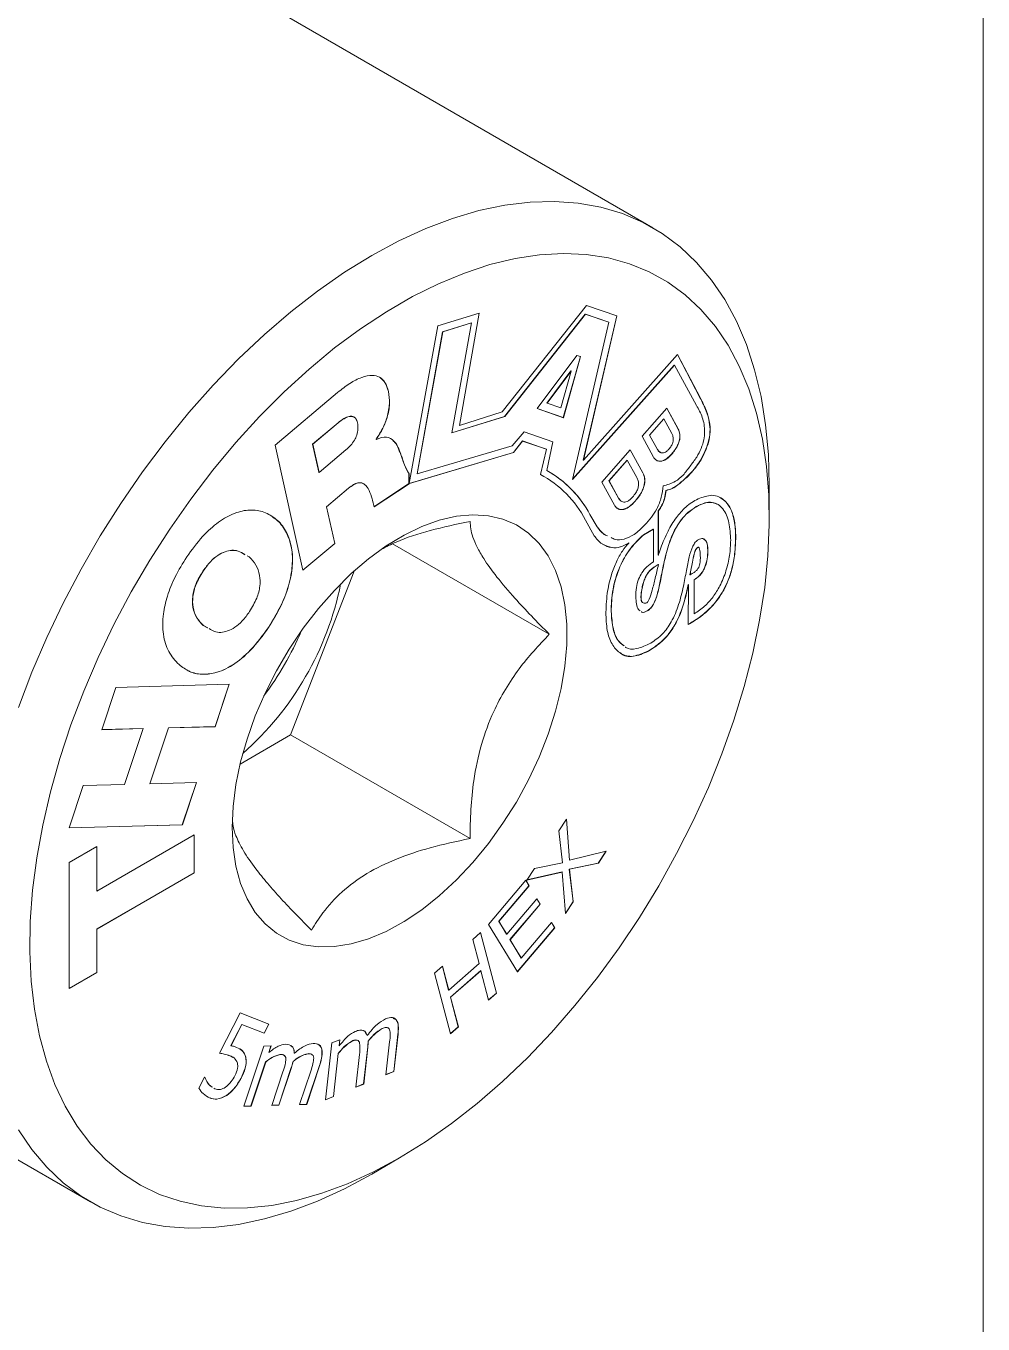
# Model space of a CAD drawing. Header units: millimetres. Extents: x 2 to 278, y 1 to 215.
# Drawn here: x 260.74 to 277.99, y 86.85 to 110.24 of the extents above; entities that cross this region are included whole.
import ezdxf

# ---------------------------------------------------------------- set-up
doc = ezdxf.new("R2010")
doc.units = ezdxf.units.MM

msp = doc.modelspace()

# ---------------------------------------------------------------- linework, layer by layer
at = {"color": 7, "linetype": 'Continuous', "lineweight": 18}
for p, q in [((277.989, 0.903), (277.989, 214.645)), ((272.038, 106.605), (265.249, 110.524)), ((268.911, 105.066), (268.162, 104.834)), ((268.554, 103.042), (268.908, 105.066)), ((268.556, 103.04), (268.911, 105.066)), ((270.843, 105.204), (269.325, 103.285)), ((269.367, 103.205), (270.822, 105.048)), ((269.37, 103.203), (270.824, 105.046)), ((270.822, 105.048), (271.245, 104.902)), ((270.822, 105.048), (270.824, 105.046)), ((270.824, 105.046), (271.247, 104.901)), ((271.389, 105.017), (270.843, 105.204)), ((268.162, 104.834), (267.65, 101.994)), ((268.25, 104.731), (268.769, 104.892)), ((268.253, 104.73), (268.772, 104.89)), ((268.772, 104.89), (268.415, 102.907)), ((268.769, 104.892), (268.772, 104.89)), ((271.247, 104.901), (270.591, 102.065)), ((270.785, 102.416), (271.387, 105.018)), ((270.787, 102.415), (271.389, 105.017)), ((271.245, 104.902), (271.247, 104.901)), ((267.79, 102.169), (268.25, 104.731)), ((267.792, 102.167), (268.253, 104.73)), ((268.25, 104.731), (268.253, 104.73)), ((272.484, 104.321), (270.787, 102.415)), ((272.893, 103.535), (272.482, 104.32)), ((272.895, 103.533), (272.484, 104.321)), ((269.952, 103.344), (270.67, 104.304)), ((270.733, 104.282), (270.425, 103.182)), ((270.736, 104.281), (270.428, 103.18)), ((270.591, 102.065), (272.427, 104.128)), ((270.592, 102.071), (272.424, 104.129)), ((270.67, 104.304), (270.736, 104.281)), ((272.424, 104.129), (272.427, 104.128)), ((272.427, 104.128), (272.825, 103.402)), ((270.562, 104.024), (270.13, 103.444)), ((270.564, 104.022), (270.132, 103.443)), ((270.378, 103.358), (270.564, 104.022)), ((270.562, 104.024), (270.564, 104.022)), ((265.23, 102.687), (266.359, 103.636)), ((267.273, 103.655), (267.275, 103.653)), ((270.13, 103.444), (270.132, 103.443)), ((270.132, 103.443), (270.378, 103.358)), ((272.893, 103.535), (272.895, 103.533)), ((268.415, 102.907), (269.37, 103.203)), ((268.416, 102.91), (269.367, 103.205)), ((269.325, 103.285), (268.556, 103.04)), ((269.367, 103.205), (269.37, 103.203)), ((270.428, 103.18), (269.952, 103.344)), ((270.425, 103.182), (269.953, 103.344)), ((270.425, 103.182), (270.428, 103.18)), ((271.844, 102.846), (272.29, 103.351)), ((272.235, 103.159), (271.977, 102.868)), ((272.237, 103.158), (271.98, 102.867)), ((272.235, 103.159), (272.237, 103.158)), ((272.381, 102.897), (272.237, 103.158)), ((272.289, 103.35), (272.493, 102.978)), ((272.29, 103.351), (272.495, 102.976)), ((266.367, 103.091), (265.908, 102.705)), ((266.37, 103.09), (265.911, 102.704)), ((266.367, 103.091), (266.37, 103.09)), ((268.554, 103.042), (268.556, 103.04)), ((269.72, 102.925), (269.504, 102.676)), ((270.236, 102.748), (269.72, 102.925)), ((272.493, 102.978), (272.495, 102.976)), ((265.733, 100.431), (265.23, 102.687)), ((265.908, 102.705), (266.022, 102.197)), ((265.908, 102.705), (265.911, 102.704)), ((265.911, 102.704), (266.024, 102.195)), ((267.052, 102.797), (267.053, 102.791)), ((267.052, 102.797), (267.054, 102.796)), ((267.053, 102.791), (267.056, 102.789)), ((267.054, 102.796), (267.056, 102.789)), ((269.527, 102.555), (269.688, 102.763)), ((269.529, 102.553), (269.691, 102.761)), ((269.688, 102.763), (270.117, 102.616)), ((269.688, 102.763), (269.691, 102.761)), ((269.691, 102.761), (270.12, 102.614)), ((270.128, 102.23), (270.234, 102.749)), ((270.131, 102.228), (270.236, 102.748)), ((272.05, 102.471), (271.844, 102.846)), ((271.977, 102.868), (272.121, 102.607)), ((271.977, 102.868), (271.98, 102.867)), ((271.98, 102.867), (272.123, 102.605)), ((266.024, 102.195), (266.508, 102.602)), ((267.496, 102.522), (267.499, 102.52)), ((267.65, 101.994), (269.529, 102.553)), ((267.651, 101.997), (269.527, 102.555)), ((269.504, 102.676), (267.792, 102.167)), ((269.527, 102.555), (269.529, 102.553)), ((270.12, 102.614), (270.013, 102.158)), ((270.117, 102.616), (270.12, 102.614)), ((271.118, 102.022), (271.631, 102.604)), ((271.63, 102.603), (271.857, 102.19)), ((271.631, 102.604), (271.86, 102.188)), ((272.121, 102.607), (272.123, 102.605)), ((272.377, 102.526), (272.38, 102.524)), ((270.128, 102.23), (270.131, 102.228)), ((270.785, 102.416), (270.787, 102.415)), ((271.577, 102.418), (271.247, 102.043)), ((271.579, 102.416), (271.249, 102.042)), ((271.577, 102.418), (271.579, 102.416)), ((271.751, 102.104), (271.579, 102.416)), ((272.906, 102.424), (272.908, 102.422)), ((266.022, 102.197), (266.024, 102.195)), ((267.013, 101.575), (267.643, 101.993)), ((267.016, 101.574), (267.645, 101.991)), ((267.643, 102.168), (267.643, 101.993)), ((267.643, 102.168), (267.645, 102.167)), ((267.643, 101.993), (267.645, 101.991)), ((267.645, 102.167), (267.645, 101.991)), ((267.79, 102.169), (267.792, 102.167)), ((270.081, 102.121), (270.011, 102.16)), ((270.083, 102.12), (270.081, 102.121)), ((270.172, 102.205), (270.169, 102.207)), ((271.346, 101.607), (271.118, 102.022)), ((271.247, 102.043), (271.418, 101.731)), ((271.247, 102.043), (271.249, 102.042)), ((271.249, 102.042), (271.421, 101.73)), ((271.857, 102.19), (271.86, 102.188)), ((266.554, 101.91), (266.158, 101.577)), ((266.557, 101.909), (266.16, 101.576)), ((266.554, 101.91), (266.557, 101.909)), ((272.275, 101.872), (272.278, 101.871)), ((272.487, 101.971), (272.49, 101.969)), ((274.138, 101.384), (274.138, 101.965)), ((266.158, 101.577), (266.305, 100.916)), ((266.158, 101.577), (266.16, 101.576)), ((266.16, 101.576), (266.308, 100.914)), ((271.418, 101.731), (271.458, 101.686)), ((271.418, 101.731), (271.421, 101.73)), ((271.719, 101.677), (271.722, 101.676)), ((272.821, 101.578), (272.824, 101.577)), ((270.98, 101.055), (270.826, 101.337)), ((271.035, 101.217), (270.904, 101.438)), ((270.904, 101.438), (270.906, 101.436)), ((271.038, 101.215), (270.906, 101.436)), ((272.136, 100.703), (272.136, 101.501)), ((272.136, 101.501), (272.139, 101.5)), ((272.139, 100.702), (272.139, 101.5)), ((271.035, 101.217), (271.038, 101.215)), ((271.873, 101.073), (272.045, 101.173)), ((271.873, 101.073), (271.875, 101.072)), ((271.875, 101.072), (272.048, 101.171)), ((272.045, 101.173), (272.048, 101.171)), ((272.048, 101.171), (272.048, 100.584)), ((266.305, 100.916), (265.732, 100.434)), ((266.308, 100.914), (265.733, 100.431)), ((266.305, 100.916), (266.308, 100.914)), ((267.349, 100.91), (270.173, 99.279)), ((271.605, 100.925), (271.607, 100.923)), ((272.851, 100.848), (272.853, 100.846)), ((273.531, 101.035), (273.533, 101.034)), ((264.766, 100.671), (264.728, 100.691)), ((272.136, 100.703), (272.139, 100.702)), ((273.029, 100.786), (273.032, 100.785)), ((263.932, 100.418), (263.935, 100.417)), ((265.509, 97.464), (266.655, 100.417)), ((272.136, 100.534), (272.139, 100.533)), ((272.234, 100.548), (272.236, 100.547)), ((272.707, 100.348), (272.709, 100.347)), ((271.849, 100.136), (271.852, 100.134)), ((272.672, 100.152), (272.675, 100.151)), ((272.681, 100.171), (272.677, 99.453)), ((272.679, 100.173), (272.681, 100.171)), ((272.784, 99.649), (272.784, 100.264)), ((272.784, 100.264), (272.786, 100.263)), ((272.786, 99.648), (272.786, 100.263)), ((271.286, 99.731), (271.288, 99.729)), ((271.937, 99.699), (271.94, 99.698)), ((272.784, 99.649), (272.786, 99.648)), ((263.938, 99.435), (264.015, 99.394)), ((263.938, 99.435), (263.941, 99.434)), ((263.941, 99.434), (264.017, 99.393)), ((265.11, 99.399), (265.113, 99.398)), ((271.955, 98.976), (271.958, 98.974)), ((262.11, 97.559), (262.364, 98.322)), ((262.364, 98.322), (264.406, 98.377)), ((264.403, 98.377), (264.149, 97.615)), ((264.406, 98.377), (264.152, 97.613)), ((262.851, 97.58), (262.11, 97.56)), ((262.853, 97.578), (262.11, 97.559)), ((262.518, 96.572), (262.853, 97.578)), ((262.851, 97.58), (262.853, 97.578)), ((263.308, 97.592), (262.973, 96.586)), ((263.311, 97.591), (262.975, 96.585)), ((264.149, 97.615), (263.308, 97.592)), ((263.308, 97.592), (263.311, 97.591)), ((264.152, 97.613), (263.311, 97.591)), ((264.149, 97.615), (264.152, 97.613)), ((264.6, 96.94), (265.509, 97.464)), ((265.509, 97.464), (268.744, 95.597)), ((262.975, 96.585), (263.816, 96.607)), ((263.813, 96.607), (263.559, 95.845)), ((263.816, 96.607), (263.562, 95.843)), ((261.774, 96.553), (261.52, 95.789)), ((261.774, 96.553), (262.518, 96.572)), ((262.973, 96.586), (262.975, 96.585)), ((270.342, 95.734), (270.482, 95.948)), ((270.48, 95.945), (270.536, 95.208)), ((270.482, 95.948), (270.538, 95.206)), ((261.52, 95.791), (261.975, 95.803)), ((261.52, 95.789), (261.977, 95.801)), ((263.559, 95.845), (261.975, 95.803)), ((261.975, 95.803), (261.977, 95.801)), ((263.562, 95.843), (261.977, 95.801)), ((263.559, 95.845), (263.562, 95.843)), ((270.411, 95.158), (270.342, 95.734)), ((261.52, 95.168), (262.02, 95.457)), ((262.017, 95.456), (262.017, 94.651)), ((262.02, 94.65), (263.775, 95.663)), ((262.02, 95.457), (262.02, 94.65)), ((263.773, 95.662), (263.773, 94.981)), ((263.775, 95.663), (263.775, 94.98)), ((270.536, 95.208), (270.538, 95.206)), ((270.538, 95.206), (271.195, 95.368)), ((271.191, 95.367), (271.054, 95.156)), ((271.195, 95.368), (271.057, 95.155)), ((261.52, 92.895), (261.52, 95.168)), ((263.773, 94.981), (262.017, 93.968)), ((263.775, 94.98), (262.02, 93.967)), ((263.773, 94.981), (263.775, 94.98)), ((269.766, 94.848), (269.904, 95.06)), ((270.407, 94.995), (269.766, 94.848)), ((270.405, 94.996), (269.767, 94.851)), ((269.904, 95.06), (270.411, 95.158)), ((270.405, 94.996), (270.407, 94.995)), ((270.465, 94.246), (270.407, 94.995)), ((271.054, 95.156), (270.533, 95.045)), ((270.533, 95.045), (270.602, 94.461)), ((270.533, 95.045), (270.535, 95.044)), ((271.057, 95.155), (270.535, 95.044)), ((270.535, 95.044), (270.604, 94.46)), ((271.054, 95.156), (271.057, 95.155)), ((269.076, 94.051), (269.749, 94.845)), ((269.806, 94.748), (269.262, 94.107)), ((269.809, 94.747), (269.265, 94.105)), ((269.748, 94.843), (269.806, 94.748)), ((269.749, 94.845), (269.809, 94.747)), ((269.806, 94.748), (269.809, 94.747)), ((262.017, 94.651), (262.02, 94.65)), ((269.406, 93.873), (269.95, 94.514)), ((269.95, 94.514), (270.01, 94.416)), ((269.95, 94.513), (270.007, 94.418)), ((270.007, 94.418), (269.463, 93.776)), ((270.01, 94.416), (269.466, 93.775)), ((270.007, 94.418), (270.01, 94.416)), ((270.602, 94.461), (270.464, 94.25)), ((270.604, 94.46), (270.465, 94.246)), ((270.602, 94.461), (270.604, 94.46)), ((269.598, 93.195), (269.076, 94.051)), ((269.262, 94.107), (269.404, 93.874)), ((269.262, 94.107), (269.265, 94.105)), ((269.265, 94.105), (269.406, 93.873)), ((269.667, 93.444), (270.211, 94.086)), ((270.21, 94.085), (270.268, 93.989)), ((270.211, 94.086), (270.271, 93.988)), ((262.017, 93.968), (262.017, 93.186)), ((262.017, 93.968), (262.02, 93.967)), ((262.02, 93.967), (262.02, 93.184)), ((268.792, 93.777), (268.935, 93.903)), ((268.933, 93.902), (269.22, 92.814)), ((268.935, 93.903), (269.223, 92.812)), ((269.404, 93.874), (269.406, 93.873)), ((270.268, 93.989), (269.596, 93.197)), ((270.271, 93.988), (269.598, 93.195)), ((270.268, 93.989), (270.271, 93.988)), ((268.906, 93.346), (268.792, 93.777)), ((269.463, 93.776), (269.665, 93.446)), ((269.463, 93.776), (269.466, 93.775)), ((269.466, 93.775), (269.667, 93.444)), ((268.361, 92.866), (268.906, 93.346)), ((269.665, 93.446), (269.667, 93.444)), ((262.017, 93.186), (261.52, 92.898)), ((262.02, 93.184), (261.52, 92.895)), ((262.017, 93.186), (262.02, 93.184)), ((268.104, 93.17), (268.248, 93.297)), ((268.392, 92.079), (268.104, 93.17)), ((268.246, 93.295), (268.359, 92.867)), ((268.248, 93.297), (268.361, 92.866)), ((268.937, 93.219), (268.393, 92.738)), ((268.94, 93.217), (268.395, 92.737)), ((268.937, 93.219), (268.94, 93.217)), ((269.08, 92.686), (268.94, 93.217)), ((255.116, 92.97), (261.905, 89.051)), ((268.359, 92.867), (268.361, 92.866)), ((268.393, 92.738), (268.533, 92.207)), ((268.393, 92.738), (268.395, 92.737)), ((268.395, 92.737), (268.536, 92.206)), ((269.22, 92.814), (269.079, 92.689)), ((269.223, 92.812), (269.08, 92.686)), ((269.22, 92.814), (269.223, 92.812)), ((264.231, 91.729), (264.604, 92.457)), ((264.604, 92.457), (265.12, 92.255)), ((264.632, 92.249), (264.436, 91.866)), ((264.634, 92.248), (264.438, 91.864)), ((265.033, 92.092), (264.632, 92.249)), ((264.632, 92.249), (264.634, 92.248)), ((265.035, 92.09), (264.634, 92.248)), ((265.117, 92.256), (265.033, 92.092)), ((265.12, 92.255), (265.035, 92.09)), ((267.16, 92.175), (267.162, 92.174)), ((267.362, 92.36), (267.383, 92.342)), ((268.533, 92.207), (268.391, 92.082)), ((268.536, 92.206), (268.392, 92.079)), ((268.533, 92.207), (268.536, 92.206)), ((265.033, 92.092), (265.035, 92.09)), ((266.256, 91.914), (266.399, 91.973)), ((266.397, 91.972), (266.384, 91.861)), ((266.399, 91.973), (266.387, 91.86)), ((266.615, 91.948), (266.618, 91.947)), ((266.89, 92.049), (266.893, 92.048)), ((266.907, 91.945), (266.91, 91.944)), ((267.229, 91.342), (267.296, 91.934)), ((267.446, 92.073), (267.37, 91.403)), ((267.448, 92.072), (267.373, 91.402)), ((267.446, 92.073), (267.448, 92.072)), ((264.436, 91.866), (264.438, 91.864)), ((264.67, 90.774), (265.03, 91.859)), ((265.03, 91.859), (265.159, 91.863)), ((265.156, 91.863), (265.117, 91.744)), ((265.117, 91.744), (265.119, 91.742)), ((265.159, 91.863), (265.119, 91.742)), ((265.318, 91.707), (265.321, 91.705)), ((265.577, 91.732), (265.58, 91.731)), ((265.82, 91.721), (265.822, 91.72)), ((266.141, 90.888), (266.256, 91.914)), ((266.369, 91.725), (266.282, 90.949)), ((266.371, 91.724), (266.284, 90.948)), ((266.369, 91.725), (266.371, 91.724)), ((266.384, 91.861), (266.387, 91.86)), ((266.685, 91.115), (266.752, 91.707)), ((266.901, 91.842), (266.826, 91.176)), ((266.903, 91.84), (266.828, 91.175)), ((266.901, 91.842), (266.903, 91.84)), ((264.472, 91.655), (264.418, 91.685)), ((264.418, 91.685), (264.42, 91.683)), ((264.701, 91.664), (264.703, 91.663)), ((265.06, 91.572), (264.796, 90.78)), ((265.062, 91.571), (264.799, 90.778)), ((265.06, 91.572), (265.062, 91.571)), ((265.524, 91.474), (265.298, 90.794)), ((265.526, 91.472), (265.3, 90.793)), ((265.524, 91.474), (265.526, 91.472)), ((265.555, 91.582), (265.557, 91.581)), ((266.031, 91.507), (265.799, 90.809)), ((266.033, 91.505), (265.802, 90.807)), ((266.031, 91.507), (266.033, 91.505)), ((263.858, 91.1), (263.96, 91.3)), ((263.96, 91.3), (263.968, 91.297)), ((264.619, 91.283), (264.621, 91.282)), ((265.171, 90.789), (265.372, 91.393)), ((265.673, 90.804), (265.873, 91.408)), ((267.373, 91.402), (267.229, 91.342)), ((267.37, 91.403), (267.23, 91.344)), ((267.37, 91.403), (267.373, 91.402)), ((264.126, 91.1), (264.144, 91.087)), ((266.826, 91.176), (266.685, 91.118)), ((266.828, 91.175), (266.685, 91.115)), ((266.826, 91.176), (266.828, 91.175)), ((264.059, 90.923), (264.061, 90.922)), ((264.361, 90.971), (264.364, 90.97)), ((264.799, 90.778), (264.67, 90.774)), ((264.796, 90.78), (264.671, 90.776)), ((264.796, 90.78), (264.799, 90.778)), ((265.3, 90.793), (265.171, 90.789)), ((265.298, 90.794), (265.172, 90.791)), ((265.298, 90.794), (265.3, 90.793)), ((265.799, 90.809), (265.673, 90.805)), ((265.802, 90.807), (265.673, 90.804)), ((265.799, 90.809), (265.802, 90.807)), ((266.282, 90.949), (266.141, 90.89)), ((266.284, 90.948), (266.141, 90.888)), ((266.282, 90.949), (266.284, 90.948)), ((266.973, 89.553), (267.475, 89.843))]:
    msp.add_line(p, q, dxfattribs=at)
at = {"color": 7, "linetype": 'Continuous', "lineweight": 18, "flags": 128}
for points in [[(274.138, 101.965), (274.121, 102.52), (274.071, 103.053), (273.988, 103.562), (273.872, 104.044), (273.724, 104.497), (273.544, 104.919), (273.334, 105.308), (273.094, 105.662), (272.826, 105.98), (272.53, 106.259), (272.209, 106.5), (271.863, 106.699), (271.494, 106.858), (271.104, 106.974), (270.695, 107.048), (270.268, 107.079), (269.827, 107.066), (269.371, 107.011), (268.905, 106.912), (268.43, 106.772), (267.947, 106.589), (267.461, 106.366), (266.972, 106.103), (266.482, 105.801), (265.996, 105.463), (265.514, 105.088), (265.038, 104.68), (264.572, 104.24), (264.116, 103.77), (263.675, 103.272), (263.248, 102.749), (262.839, 102.203), (262.449, 101.636), (262.08, 101.052), (261.734, 100.453), (261.413, 99.841), (261.117, 99.22), (260.849, 98.593), (260.609, 97.962)], [(267.474, 89.843), (267.944, 90.133), (268.412, 90.461), (268.875, 90.823), (269.331, 91.22), (269.778, 91.647), (270.213, 92.104), (270.635, 92.588), (271.041, 93.097), (271.429, 93.627), (271.797, 94.178), (272.144, 94.745), (272.468, 95.326), (272.767, 95.917), (273.039, 96.517), (273.284, 97.123), (273.5, 97.73), (273.685, 98.336), (273.84, 98.938), (273.963, 99.533), (274.054, 100.119), (274.112, 100.691), (274.137, 101.248), (274.128, 101.786), (274.087, 102.303), (274.013, 102.796), (273.906, 103.263), (273.767, 103.702), (273.596, 104.11), (273.395, 104.485), (273.165, 104.826), (272.906, 105.13), (272.621, 105.396), (272.309, 105.623), (271.974, 105.81), (271.616, 105.956), (271.237, 106.06), (270.84, 106.121), (270.426, 106.14), (269.997, 106.116), (269.556, 106.049), (269.104, 105.939), (268.644, 105.788), (268.179, 105.596), (267.71, 105.363), (267.239, 105.091), (266.77, 104.782), (266.304, 104.437), (265.845, 104.058), (265.393, 103.645), (264.952, 103.203), (264.523, 102.732), (264.109, 102.236), (263.712, 101.715), (263.333, 101.175), (262.975, 100.616), (262.64, 100.041), (262.328, 99.455), (262.042, 98.858), (261.784, 98.255), (261.553, 97.649), (261.353, 97.042), (261.182, 96.437), (261.043, 95.838), (260.936, 95.248), (260.862, 94.668), (260.82, 94.103), (260.812, 93.556), (260.837, 93.028), (260.895, 92.522), (260.986, 92.042), (261.109, 91.588), (261.264, 91.165), (261.449, 90.773), (261.665, 90.415), (261.91, 90.093), (262.182, 89.807), (262.481, 89.56), (262.804, 89.353), (263.151, 89.186), (263.52, 89.062), (263.908, 88.979), (264.314, 88.939), (264.736, 88.942), (265.171, 88.987), (265.618, 89.076), (266.074, 89.206), (266.537, 89.378), (267.004, 89.591), (267.474, 89.843)], [(264.457, 95.796), (264.474, 95.435), (264.525, 95.098), (264.61, 94.789), (264.727, 94.511), (264.875, 94.268), (265.052, 94.061), (265.257, 93.894), (265.487, 93.768), (265.74, 93.685), (266.012, 93.645), (266.301, 93.65), (266.603, 93.699), (266.915, 93.791), (267.234, 93.925), (267.555, 94.101), (267.875, 94.315), (268.191, 94.566), (268.498, 94.851), (268.794, 95.166), (269.075, 95.508), (269.338, 95.872), (269.579, 96.256), (269.797, 96.655), (269.989, 97.063), (270.152, 97.477), (270.285, 97.891), (270.385, 98.301), (270.453, 98.703), (270.487, 99.091), (270.487, 99.462), (270.453, 99.811), (270.385, 100.135), (270.285, 100.429), (270.152, 100.69), (269.989, 100.915), (269.797, 101.102), (269.579, 101.249), (269.338, 101.354), (269.075, 101.415), (268.794, 101.433), (268.498, 101.406), (268.191, 101.336), (267.875, 101.222), (267.555, 101.067), (267.234, 100.872), (266.915, 100.639), (266.603, 100.371), (266.301, 100.07), (266.012, 99.741), (265.74, 99.387), (265.487, 99.013), (265.257, 98.621), (265.052, 98.217), (264.875, 97.806), (264.727, 97.391), (264.61, 96.978), (264.525, 96.571), (264.474, 96.176), (264.457, 95.796)], [(260.609, 90.347), (260.849, 89.993), (261.117, 89.676), (261.413, 89.396), (261.734, 89.156), (262.08, 88.956), (262.449, 88.798), (262.839, 88.681), (263.248, 88.608), (263.675, 88.577), (264.116, 88.589), (264.572, 88.645), (265.038, 88.743), (265.514, 88.884), (265.996, 89.066), (266.482, 89.289), (266.972, 89.552), (266.972, 89.552)]]:
    msp.add_lwpolyline(points, dxfattribs=at)
at = {"color": 7, "linetype": 'Continuous', "lineweight": 18}
for centre, radius, start, end in [((269.176, 100.518), 1.958, 27.9634, 60.8371), ((269.09, 100.433), 1.956, 27.4981, 61.8559), ((269.168, 100.515), 1.965, 27.991, 59.3765), ((261.002, 101.274), 5.519, 311.3742, 348.6312), ((260.359, 101.645), 5.822, 323.3748, 336.6306)]:
    msp.add_arc(centre, radius, start, end, dxfattribs=at)
for points, knots in [([(266.359, 103.636), (266.432, 103.694), (266.575, 103.806), (266.79, 103.915), (266.975, 103.954), (267.119, 103.919), (267.224, 103.822), (267.258, 103.712), (267.275, 103.653)], [0, 0, 0, 0, 0.194017, 0.380667, 0.558095, 0.695175, 0.838545, 1, 1, 1, 1]), ([(267.125, 103.896), (267.155, 103.873), (267.226, 103.819), (267.256, 103.715), (267.273, 103.655)], [0, 0, 0, 0, 0.427345, 1, 1, 1, 1]), ([(267.273, 103.655), (267.283, 103.583), (267.303, 103.443), (267.261, 103.208), (267.177, 102.985), (267.094, 102.861), (267.052, 102.797)], [0, 0, 0, 0, 0.2829133, 0.557634, 0.7735659, 1, 1, 1, 1]), ([(267.275, 103.653), (267.286, 103.582), (267.305, 103.441), (267.264, 103.206), (267.179, 102.983), (267.097, 102.859), (267.054, 102.796)], [0, 0, 0, 0, 0.2829133, 0.557634, 0.7735659, 1, 1, 1, 1]), ([(272.825, 103.402), (272.864, 103.333), (272.939, 103.199), (272.98, 102.979), (272.961, 102.781), (272.914, 102.624), (272.829, 102.459), (272.751, 102.36), (272.709, 102.307)], [0, 0, 0, 0, 0.259613, 0.504294, 0.619495, 0.734392, 0.857507, 1, 1, 1, 1]), ([(272.906, 102.424), (272.93, 102.473), (272.98, 102.576), (273.049, 102.748), (273.076, 102.932), (273.059, 103.122), (272.999, 103.327), (272.932, 103.459), (272.893, 103.535)], [0, 0, 0, 0, 0.112989, 0.234904, 0.380536, 0.531043, 0.731914, 1, 1, 1, 1]), ([(272.908, 102.422), (272.933, 102.472), (272.983, 102.575), (273.051, 102.747), (273.078, 102.931), (273.061, 103.12), (273.002, 103.326), (272.934, 103.458), (272.895, 103.533)], [0, 0, 0, 0, 0.112989, 0.234904, 0.380536, 0.531043, 0.731914, 1, 1, 1, 1]), ([(266.638, 103.196), (266.636, 103.198), (266.617, 103.212), (266.558, 103.205), (266.468, 103.169), (266.402, 103.118), (266.367, 103.091)], [0, 0, 0, 0, 0.0404, 0.302947, 0.634076, 1, 1, 1, 1]), ([(266.716, 103.091), (266.707, 103.118), (266.691, 103.169), (266.636, 103.206), (266.562, 103.206), (266.47, 103.167), (266.404, 103.116), (266.37, 103.09)], [0, 0, 0, 0, 0.197029, 0.371432, 0.543408, 0.760308, 1, 1, 1, 1]), ([(266.508, 102.602), (266.538, 102.629), (266.593, 102.678), (266.661, 102.771), (266.71, 102.874), (266.732, 102.988), (266.721, 103.055), (266.716, 103.091)], [0, 0, 0, 0, 0.211129, 0.392706, 0.559913, 0.763436, 1, 1, 1, 1]), ([(272.493, 102.978), (272.506, 102.947), (272.532, 102.888), (272.523, 102.777), (272.486, 102.682), (272.44, 102.601), (272.399, 102.552), (272.377, 102.526)], [0, 0, 0, 0, 0.262638, 0.514536, 0.654613, 0.812515, 1, 1, 1, 1]), ([(272.495, 102.976), (272.508, 102.946), (272.534, 102.887), (272.525, 102.776), (272.489, 102.68), (272.442, 102.6), (272.402, 102.551), (272.38, 102.524)], [0, 0, 0, 0, 0.262638, 0.514536, 0.654613, 0.812515, 1, 1, 1, 1]), ([(267.056, 102.789), (267.12, 102.813), (267.246, 102.861), (267.37, 102.772), (267.449, 102.655), (267.482, 102.565), (267.499, 102.52)], [0, 0, 0, 0, 0.279766, 0.555086, 0.78017, 1, 1, 1, 1]), ([(267.356, 102.767), (267.36, 102.765), (267.401, 102.743), (267.444, 102.652), (267.479, 102.565), (267.496, 102.522)], [0, 0, 0, 0, 0.050076, 0.530647, 1, 1, 1, 1]), ([(272.327, 102.612), (272.343, 102.632), (272.372, 102.668), (272.399, 102.731), (272.409, 102.792), (272.403, 102.849), (272.388, 102.88), (272.381, 102.897)], [0, 0, 0, 0, 0.210866, 0.389596, 0.561335, 0.77364, 1, 1, 1, 1]), ([(267.496, 102.522), (267.505, 102.495), (267.526, 102.432), (267.568, 102.307), (267.614, 102.222), (267.643, 102.168)], [0, 0, 0, 0, 0.210176, 0.507385, 1, 1, 1, 1]), ([(267.499, 102.52), (267.508, 102.494), (267.529, 102.43), (267.571, 102.306), (267.617, 102.22), (267.645, 102.167)], [0, 0, 0, 0, 0.210176, 0.507385, 1, 1, 1, 1]), ([(272.38, 102.524), (272.351, 102.495), (272.298, 102.44), (272.216, 102.398), (272.146, 102.393), (272.088, 102.417), (272.062, 102.454), (272.05, 102.471)], [0, 0, 0, 0, 0.233634, 0.429534, 0.609083, 0.811503, 1, 1, 1, 1]), ([(272.377, 102.526), (272.348, 102.496), (272.295, 102.442), (272.214, 102.4), (272.144, 102.393), (272.11, 102.413), (272.092, 102.423)], [0, 0, 0, 0, 0.292927, 0.538544, 0.76366, 1, 1, 1, 1]), ([(272.121, 102.607), (272.131, 102.59), (272.146, 102.565), (272.172, 102.559), (272.18, 102.557)], [0, 0, 0, 0, 0.697274, 1, 1, 1, 1]), ([(272.123, 102.605), (272.135, 102.59), (272.157, 102.558), (272.203, 102.541), (272.249, 102.55), (272.288, 102.572), (272.314, 102.598), (272.327, 102.612)], [0, 0, 0, 0, 0.263178, 0.536223, 0.679634, 0.829867, 1, 1, 1, 1]), ([(272.709, 102.307), (272.669, 102.252), (272.59, 102.142), (272.415, 102), (272.296, 101.972), (272.222, 101.954)], [0, 0, 0, 0, 0.284663, 0.559152, 1, 1, 1, 1]), ([(272.487, 101.971), (272.573, 102.042), (272.726, 102.167), (272.851, 102.346), (272.906, 102.424)], [0, 0, 0, 0, 0.564213, 1, 1, 1, 1]), ([(272.49, 101.969), (272.576, 102.04), (272.729, 102.166), (272.854, 102.345), (272.908, 102.422)], [0, 0, 0, 0, 0.564213, 1, 1, 1, 1]), ([(266.838, 101.983), (266.822, 101.993), (266.79, 102.012), (266.724, 102.011), (266.642, 101.979), (266.585, 101.934), (266.554, 101.91)], [0, 0, 0, 0, 0.2093038, 0.4429691, 0.697865, 1, 1, 1, 1]), ([(266.982, 101.719), (266.965, 101.771), (266.932, 101.872), (266.868, 101.972), (266.794, 102.01), (266.727, 102.01), (266.645, 101.977), (266.588, 101.933), (266.557, 101.909)], [0, 0, 0, 0, 0.263917, 0.506462, 0.619, 0.731592, 0.854415, 1, 1, 1, 1]), ([(271.675, 101.751), (271.695, 101.776), (271.732, 101.821), (271.769, 101.901), (271.784, 101.976), (271.777, 102.047), (271.76, 102.084), (271.751, 102.104)], [0, 0, 0, 0, 0.219171, 0.402032, 0.573212, 0.780589, 1, 1, 1, 1]), ([(271.857, 102.19), (271.872, 102.156), (271.9, 102.089), (271.888, 101.964), (271.845, 101.856), (271.791, 101.764), (271.745, 101.708), (271.719, 101.677)], [0, 0, 0, 0, 0.258004, 0.507896, 0.648867, 0.809076, 1, 1, 1, 1]), ([(271.86, 102.188), (271.874, 102.155), (271.903, 102.088), (271.89, 101.963), (271.848, 101.854), (271.794, 101.763), (271.747, 101.707), (271.722, 101.676)], [0, 0, 0, 0, 0.258004, 0.507896, 0.648867, 0.809076, 1, 1, 1, 1]), ([(271.421, 101.73), (271.434, 101.711), (271.462, 101.673), (271.519, 101.656), (271.576, 101.67), (271.626, 101.7), (271.658, 101.733), (271.675, 101.751)], [0, 0, 0, 0, 0.255403, 0.523999, 0.668505, 0.822947, 1, 1, 1, 1]), ([(272.222, 101.954), (272.216, 101.886), (272.203, 101.752), (272.121, 101.551), (272.016, 101.379), (271.936, 101.293), (271.895, 101.248)], [0, 0, 0, 0, 0.285153, 0.557728, 0.774206, 1, 1, 1, 1]), ([(272.136, 101.501), (272.16, 101.536), (272.208, 101.605), (272.255, 101.737), (272.268, 101.823), (272.275, 101.872)], [0, 0, 0, 0, 0.301019, 0.598638, 1, 1, 1, 1]), ([(272.139, 101.5), (272.163, 101.535), (272.21, 101.604), (272.258, 101.735), (272.27, 101.821), (272.278, 101.871)], [0, 0, 0, 0, 0.301019, 0.598638, 1, 1, 1, 1]), ([(272.181, 100.836), (272.222, 100.937), (272.297, 101.126), (272.452, 101.381), (272.639, 101.592), (272.868, 101.741), (273.021, 101.77), (273.103, 101.785)], [0, 0, 0, 0, 0.212825, 0.396364, 0.564573, 0.766972, 1, 1, 1, 1]), ([(272.275, 101.872), (272.312, 101.881), (272.382, 101.897), (272.454, 101.947), (272.487, 101.971)], [0, 0, 0, 0, 0.531692, 1, 1, 1, 1]), ([(272.278, 101.871), (272.315, 101.879), (272.384, 101.895), (272.456, 101.946), (272.49, 101.969)], [0, 0, 0, 0, 0.531692, 1, 1, 1, 1]), ([(273.533, 101.034), (273.529, 101.132), (273.521, 101.313), (273.456, 101.525), (273.36, 101.671), (273.243, 101.761), (273.146, 101.778), (273.103, 101.785)], [0, 0, 0, 0, 0.257782, 0.474647, 0.660353, 0.846829, 1, 1, 1, 1]), ([(263.64, 100.672), (263.731, 100.799), (263.906, 101.041), (264.208, 101.311), (264.503, 101.475), (264.784, 101.533), (265.04, 101.492), (265.258, 101.36), (265.429, 101.155), (265.532, 100.885), (265.559, 100.562), (265.499, 100.194), (265.353, 99.79), (265.195, 99.533), (265.113, 99.398)], [0, 0, 0, 0, 0.091587, 0.174118, 0.252629, 0.33132, 0.413165, 0.500003, 0.586837, 0.66868, 0.747371, 0.825882, 0.908413, 1, 1, 1, 1]), ([(267.016, 101.574), (267.008, 101.605), (266.997, 101.653), (266.986, 101.702), (266.982, 101.719)], [0, 0, 0, 0, 0.650292, 1, 1, 1, 1]), ([(271.722, 101.676), (271.689, 101.642), (271.628, 101.579), (271.534, 101.529), (271.454, 101.521), (271.389, 101.547), (271.36, 101.587), (271.346, 101.607)], [0, 0, 0, 0, 0.237889, 0.435826, 0.615004, 0.814865, 1, 1, 1, 1]), ([(271.719, 101.677), (271.686, 101.643), (271.626, 101.58), (271.532, 101.531), (271.452, 101.521), (271.413, 101.543), (271.392, 101.554)], [0, 0, 0, 0, 0.295589, 0.541536, 0.764174, 1, 1, 1, 1]), ([(272.234, 100.548), (272.259, 100.657), (272.307, 100.87), (272.418, 101.146), (272.548, 101.346), (272.676, 101.484), (272.771, 101.546), (272.821, 101.578)], [0, 0, 0, 0, 0.2812622, 0.5508646, 0.6893122, 0.8347423, 1, 1, 1, 1]), ([(272.236, 100.547), (272.261, 100.656), (272.31, 100.869), (272.42, 101.144), (272.551, 101.345), (272.678, 101.483), (272.773, 101.544), (272.824, 101.577)], [0, 0, 0, 0, 0.2812622, 0.5508646, 0.6893122, 0.8347423, 1, 1, 1, 1]), ([(272.821, 101.578), (272.873, 101.604), (272.972, 101.653), (273.101, 101.665), (273.164, 101.637), (273.191, 101.624)], [0, 0, 0, 0, 0.381802, 0.729381, 1, 1, 1, 1]), ([(272.824, 101.577), (272.876, 101.603), (272.975, 101.652), (273.11, 101.661), (273.219, 101.622), (273.334, 101.512), (273.424, 101.299), (273.436, 101.082), (273.442, 100.972)], [0, 0, 0, 0, 0.134456, 0.25686, 0.375553, 0.495814, 0.745965, 1, 1, 1, 1]), ([(273.531, 101.035), (273.527, 101.134), (273.519, 101.315), (273.453, 101.525), (273.365, 101.669), (273.284, 101.718), (273.247, 101.741)], [0, 0, 0, 0, 0.315621, 0.581143, 0.808516, 1, 1, 1, 1]), ([(265.184, 101.387), (265.206, 101.375), (265.303, 101.322), (265.424, 101.153), (265.53, 100.888), (265.556, 100.563), (265.497, 100.195), (265.35, 99.791), (265.193, 99.534), (265.11, 99.399)], [0, 0, 0, 0, 0.047424, 0.212857, 0.368782, 0.518701, 0.668276, 0.825511, 1, 1, 1, 1]), ([(267.146, 100.81), (267.232, 100.855), (267.496, 100.991), (268.039, 101.161), (268.502, 101.261), (268.744, 101.312)], [0, 0, 0, 0, 0.190002, 0.578289, 1, 1, 1, 1]), ([(268.744, 101.312), (268.752, 101.225), (268.763, 101.093), (268.866, 100.854), (268.999, 100.62), (269.22, 100.313), (269.522, 99.958), (269.846, 99.609), (270.063, 99.39), (270.173, 99.279)], [0, 0, 0, 0, 0.216044, 0.327992, 0.439864, 0.59342, 0.752109, 0.875487, 1, 1, 1, 1]), ([(270.98, 101.055), (271.025, 101), (271.111, 100.893), (271.28, 100.833), (271.448, 100.837), (271.556, 100.895), (271.607, 100.923)], [0, 0, 0, 0, 0.3104248, 0.6000687, 0.8080124, 1, 1, 1, 1]), ([(271.219, 101.051), (271.207, 101.056), (271.131, 101.087), (271.079, 101.157), (271.035, 101.217)], [0, 0, 0, 0, 0.153623, 1, 1, 1, 1]), ([(271.221, 101.05), (271.209, 101.055), (271.134, 101.086), (271.082, 101.156), (271.038, 101.215)], [0, 0, 0, 0, 0.153623, 1, 1, 1, 1]), ([(271.286, 99.731), (271.293, 99.865), (271.309, 100.125), (271.439, 100.515), (271.635, 100.85), (271.792, 100.998), (271.873, 101.073)], [0, 0, 0, 0, 0.2960662, 0.5705242, 0.7792159, 1, 1, 1, 1]), ([(271.288, 99.729), (271.296, 99.864), (271.311, 100.123), (271.441, 100.513), (271.637, 100.849), (271.794, 100.996), (271.875, 101.072)], [0, 0, 0, 0, 0.2960662, 0.5705242, 0.7792159, 1, 1, 1, 1]), ([(271.895, 101.248), (271.831, 101.186), (271.71, 101.067), (271.52, 100.984), (271.377, 100.973), (271.311, 101.008), (271.289, 101.02)], [0, 0, 0, 0, 0.307046, 0.582245, 0.857849, 1, 1, 1, 1]), ([(271.133, 100.904), (271.187, 100.878), (271.28, 100.832), (271.446, 100.839), (271.553, 100.897), (271.605, 100.925)], [0, 0, 0, 0, 0.404287, 0.714027, 1, 1, 1, 1]), ([(271.607, 100.923), (271.567, 100.877), (271.48, 100.775), (271.373, 100.575), (271.275, 100.315), (271.203, 99.985), (271.197, 99.754), (271.193, 99.626)], [0, 0, 0, 0, 0.126617, 0.273245, 0.446193, 0.693435, 1, 1, 1, 1]), ([(272.181, 100.836), (272.173, 100.811), (272.159, 100.766), (272.145, 100.722), (272.139, 100.702)], [0, 0, 0, 0, 0.5569399, 1, 1, 1, 1]), ([(272.858, 100.982), (272.839, 100.968), (272.801, 100.94), (272.737, 100.828), (272.687, 100.653), (272.642, 100.415), (272.608, 100.237), (272.59, 100.143)], [0, 0, 0, 0, 0.0802603, 0.1641025, 0.382402, 0.6704079, 1, 1, 1, 1]), ([(272.674, 99.454), (272.741, 99.495), (272.881, 99.58), (273.097, 99.763), (273.274, 99.992), (273.394, 100.234), (273.472, 100.471), (273.522, 100.747), (273.528, 100.933), (273.531, 101.035)], [0, 0, 0, 0, 0.136964, 0.287336, 0.447788, 0.553573, 0.675424, 0.821486, 1, 1, 1, 1]), ([(272.677, 99.453), (272.744, 99.493), (272.884, 99.578), (273.099, 99.762), (273.276, 99.991), (273.397, 100.232), (273.475, 100.469), (273.525, 100.745), (273.53, 100.932), (273.533, 101.034)], [0, 0, 0, 0, 0.136964, 0.287336, 0.447788, 0.553573, 0.675424, 0.821486, 1, 1, 1, 1]), ([(272.707, 100.348), (272.721, 100.425), (272.745, 100.549), (272.773, 100.69), (272.795, 100.767), (272.81, 100.805), (272.829, 100.833), (272.844, 100.843), (272.851, 100.848)], [0, 0, 0, 0, 0.449122, 0.734077, 0.826997, 0.895061, 0.948104, 1, 1, 1, 1]), ([(272.709, 100.347), (272.724, 100.423), (272.748, 100.548), (272.775, 100.688), (272.798, 100.766), (272.813, 100.803), (272.832, 100.832), (272.846, 100.841), (272.853, 100.846)], [0, 0, 0, 0, 0.449122, 0.734077, 0.826997, 0.895061, 0.948104, 1, 1, 1, 1]), ([(273.442, 100.972), (273.438, 100.883), (273.431, 100.706), (273.366, 100.425), (273.263, 100.167), (273.127, 99.948), (272.968, 99.769), (272.849, 99.69), (272.786, 99.648)], [0, 0, 0, 0, 0.192764, 0.379886, 0.558959, 0.697233, 0.840615, 1, 1, 1, 1]), ([(272.851, 100.848), (272.852, 100.848), (272.854, 100.849), (272.858, 100.849), (272.861, 100.847), (272.862, 100.844), (272.863, 100.843)], [0, 0, 0, 0, 0.197617, 0.414613, 0.666445, 1, 1, 1, 1]), ([(272.853, 100.846), (272.854, 100.847), (272.857, 100.848), (272.86, 100.847), (272.866, 100.844), (272.877, 100.825), (272.892, 100.765), (272.894, 100.703), (272.896, 100.66)], [0, 0, 0, 0, 0.01741, 0.036526, 0.058712, 0.147402, 0.41052, 1, 1, 1, 1]), ([(273.032, 100.785), (273.027, 100.851), (273.021, 100.949), (272.955, 101.005), (272.903, 101.004), (272.873, 100.989), (272.858, 100.982)], [0, 0, 0, 0, 0.508339, 0.744846, 0.865693, 1, 1, 1, 1]), ([(273.029, 100.786), (273.026, 100.856), (273.022, 100.954), (272.963, 100.988), (272.946, 100.998)], [0, 0, 0, 0, 0.713144, 1, 1, 1, 1]), ([(263.5, 98.732), (263.433, 98.805), (263.303, 98.945), (263.205, 99.263), (263.203, 99.614), (263.284, 99.973), (263.426, 100.328), (263.566, 100.554), (263.64, 100.672)], [0, 0, 0, 0, 0.1935892, 0.3751685, 0.5504415, 0.6899663, 0.8374981, 1, 1, 1, 1]), ([(264.687, 100.713), (264.648, 100.739), (264.55, 100.803), (264.372, 100.795), (264.196, 100.707), (264.055, 100.588), (263.975, 100.477), (263.932, 100.418)], [0, 0, 0, 0, 0.200348, 0.503682, 0.657873, 0.818725, 1, 1, 1, 1]), ([(264.689, 100.712), (264.65, 100.737), (264.552, 100.802), (264.375, 100.793), (264.198, 100.706), (264.058, 100.586), (263.977, 100.475), (263.935, 100.417)], [0, 0, 0, 0, 0.200348, 0.503682, 0.657873, 0.818725, 1, 1, 1, 1]), ([(264.772, 99.688), (264.819, 99.766), (264.908, 99.915), (264.967, 100.15), (264.959, 100.358), (264.892, 100.54), (264.809, 100.626), (264.766, 100.671)], [0, 0, 0, 0, 0.200891, 0.378037, 0.55355, 0.771375, 1, 1, 1, 1]), ([(272.048, 100.584), (272.008, 100.556), (271.935, 100.505), (271.841, 100.394), (271.773, 100.261), (271.736, 100.109), (271.733, 100.009), (271.731, 99.955)], [0, 0, 0, 0, 0.210708, 0.385024, 0.548448, 0.756707, 1, 1, 1, 1]), ([(272.784, 100.264), (272.805, 100.277), (272.846, 100.301), (272.901, 100.357), (272.945, 100.422), (272.99, 100.517), (273.023, 100.644), (273.027, 100.738), (273.029, 100.786)], [0, 0, 0, 0, 0.13742, 0.258595, 0.373661, 0.490016, 0.737396, 1, 1, 1, 1]), ([(272.786, 100.263), (272.808, 100.276), (272.848, 100.3), (272.904, 100.356), (272.947, 100.42), (272.992, 100.515), (273.026, 100.643), (273.03, 100.736), (273.032, 100.785)], [0, 0, 0, 0, 0.13742, 0.258595, 0.373661, 0.490016, 0.737396, 1, 1, 1, 1]), ([(272.896, 100.66), (272.895, 100.636), (272.894, 100.595), (272.885, 100.536), (272.867, 100.483), (272.835, 100.436), (272.809, 100.414), (272.794, 100.402)], [0, 0, 0, 0, 0.2696849, 0.4749871, 0.6351327, 0.8043614, 1, 1, 1, 1]), ([(263.932, 100.418), (263.885, 100.339), (263.796, 100.191), (263.737, 99.956), (263.745, 99.747), (263.812, 99.566), (263.895, 99.479), (263.938, 99.435)], [0, 0, 0, 0, 0.200879, 0.378022, 0.553533, 0.77136, 1, 1, 1, 1]), ([(263.935, 100.417), (263.887, 100.338), (263.799, 100.189), (263.74, 99.955), (263.747, 99.746), (263.815, 99.564), (263.898, 99.478), (263.941, 99.434)], [0, 0, 0, 0, 0.200879, 0.378022, 0.553533, 0.77136, 1, 1, 1, 1]), ([(271.849, 100.136), (271.857, 100.169), (271.871, 100.228), (271.903, 100.31), (271.942, 100.376), (272.016, 100.466), (272.084, 100.505), (272.136, 100.534)], [0, 0, 0, 0, 0.198373, 0.356661, 0.48918, 0.610042, 1, 1, 1, 1]), ([(271.852, 100.134), (271.86, 100.167), (271.873, 100.226), (271.906, 100.309), (271.944, 100.375), (272.019, 100.464), (272.087, 100.503), (272.139, 100.533)], [0, 0, 0, 0, 0.198373, 0.356661, 0.48918, 0.610042, 1, 1, 1, 1]), ([(272.139, 100.533), (272.12, 100.451), (272.086, 100.298), (272.033, 100.091), (271.99, 99.95), (271.957, 99.877), (271.942, 99.856), (271.935, 99.849), (271.93, 99.847), (271.928, 99.846)], [0, 0, 0, 0, 0.353436, 0.664627, 0.889231, 0.957693, 0.973946, 0.987624, 1, 1, 1, 1]), ([(271.937, 99.699), (271.958, 99.714), (272, 99.744), (272.074, 99.858), (272.132, 100.038), (272.18, 100.278), (272.215, 100.454), (272.234, 100.548)], [0, 0, 0, 0, 0.0895883, 0.1785972, 0.3970407, 0.6789693, 1, 1, 1, 1]), ([(271.94, 99.698), (271.961, 99.713), (272.003, 99.743), (272.076, 99.856), (272.134, 100.036), (272.183, 100.276), (272.218, 100.453), (272.236, 100.547)], [0, 0, 0, 0, 0.0895883, 0.1785972, 0.3970407, 0.6789693, 1, 1, 1, 1]), ([(272.794, 100.402), (272.78, 100.392), (272.751, 100.371), (272.723, 100.355), (272.709, 100.347)], [0, 0, 0, 0, 0.517445, 1, 1, 1, 1]), ([(271.847, 99.857), (271.846, 99.858), (271.837, 99.864), (271.827, 99.893), (271.822, 99.948), (271.83, 100.033), (271.842, 100.099), (271.849, 100.136)], [0, 0, 0, 0, 0.021725, 0.154885, 0.368353, 0.644783, 1, 1, 1, 1]), ([(271.928, 99.846), (271.916, 99.843), (271.894, 99.838), (271.866, 99.841), (271.844, 99.857), (271.829, 99.89), (271.824, 99.947), (271.832, 100.032), (271.845, 100.097), (271.852, 100.134)], [0, 0, 0, 0, 0.105866, 0.200197, 0.290612, 0.387171, 0.541966, 0.742417, 1, 1, 1, 1]), ([(271.955, 98.976), (272.03, 99.023), (272.167, 99.109), (272.351, 99.306), (272.496, 99.548), (272.602, 99.837), (272.648, 100.042), (272.672, 100.152)], [0, 0, 0, 0, 0.208194, 0.382385, 0.547555, 0.757629, 1, 1, 1, 1]), ([(271.958, 98.974), (272.032, 99.021), (272.17, 99.108), (272.354, 99.305), (272.498, 99.547), (272.605, 99.835), (272.65, 100.041), (272.675, 100.151)], [0, 0, 0, 0, 0.208194, 0.382385, 0.547555, 0.757629, 1, 1, 1, 1]), ([(272.59, 100.143), (272.564, 100.033), (272.515, 99.82), (272.393, 99.52), (272.211, 99.262), (272.075, 99.169), (272.002, 99.119)], [0, 0, 0, 0, 0.283784, 0.553722, 0.762442, 1, 1, 1, 1]), ([(272.672, 100.152), (272.673, 100.156), (272.676, 100.163), (272.678, 100.17), (272.679, 100.173)], [0, 0, 0, 0, 0.558105, 1, 1, 1, 1]), ([(272.675, 100.151), (272.676, 100.155), (272.678, 100.161), (272.68, 100.168), (272.681, 100.171)], [0, 0, 0, 0, 0.558105, 1, 1, 1, 1]), ([(271.731, 99.955), (271.734, 99.911), (271.739, 99.826), (271.762, 99.73), (271.8, 99.707), (271.811, 99.7)], [0, 0, 0, 0, 0.426765, 0.823388, 1, 1, 1, 1]), ([(264.041, 99.38), (264.073, 99.36), (264.164, 99.301), (264.332, 99.312), (264.509, 99.398), (264.649, 99.518), (264.729, 99.629), (264.772, 99.688)], [0, 0, 0, 0, 0.1679538, 0.4835887, 0.6440329, 0.8113988, 1, 1, 1, 1]), ([(271.521, 99.069), (271.482, 99.099), (271.382, 99.174), (271.304, 99.411), (271.292, 99.622), (271.286, 99.731)], [0, 0, 0, 0, 0.237204, 0.608299, 1, 1, 1, 1]), ([(271.524, 99.068), (271.485, 99.097), (271.385, 99.173), (271.307, 99.409), (271.294, 99.621), (271.288, 99.729)], [0, 0, 0, 0, 0.237204, 0.608299, 1, 1, 1, 1]), ([(271.83, 99.685), (271.834, 99.682), (271.847, 99.67), (271.886, 99.676), (271.92, 99.691), (271.937, 99.699)], [0, 0, 0, 0, 0.136876, 0.550814, 1, 1, 1, 1]), ([(271.833, 99.683), (271.836, 99.68), (271.85, 99.668), (271.889, 99.674), (271.922, 99.69), (271.94, 99.698)], [0, 0, 0, 0, 0.136876, 0.550814, 1, 1, 1, 1]), ([(271.193, 99.626), (271.199, 99.518), (271.21, 99.31), (271.306, 99.073), (271.459, 98.914), (271.681, 98.852), (271.865, 98.933), (271.958, 98.974)], [0, 0, 0, 0, 0.214813, 0.411464, 0.593541, 0.796183, 1, 1, 1, 1]), ([(265.113, 99.398), (265.009, 99.257), (264.813, 98.99), (264.471, 98.707), (264.165, 98.571), (263.904, 98.547), (263.682, 98.597), (263.562, 98.686), (263.5, 98.732)], [0, 0, 0, 0, 0.203559, 0.385934, 0.560998, 0.700812, 0.846393, 1, 1, 1, 1]), ([(265.11, 99.399), (265.007, 99.258), (264.811, 98.991), (264.469, 98.709), (264.162, 98.571), (263.904, 98.552), (263.746, 98.574), (263.68, 98.618), (263.674, 98.622)], [0, 0, 0, 0, 0.2366674, 0.4487044, 0.6522416, 0.8147956, 0.9840548, 1, 1, 1, 1]), ([(270.173, 99.279), (269.985, 99.079), (269.699, 98.775), (269.377, 98.291), (269.138, 97.842), (268.934, 97.29), (268.81, 96.69), (268.752, 96.12), (268.746, 95.771), (268.744, 95.597)], [0, 0, 0, 0, 0.216044, 0.327992, 0.439864, 0.59342, 0.752109, 0.875487, 1, 1, 1, 1]), ([(271.455, 98.941), (271.457, 98.939), (271.513, 98.883), (271.683, 98.86), (271.864, 98.937), (271.955, 98.976)], [0, 0, 0, 0, 0.017674, 0.507417, 1, 1, 1, 1]), ([(272.002, 99.119), (271.916, 99.079), (271.756, 99.003), (271.595, 99.002), (271.547, 99.047), (271.544, 99.05)], [0, 0, 0, 0, 0.519902, 0.974117, 1, 1, 1, 1]), ([(265.886, 93.947), (265.698, 94.138), (265.413, 94.428), (265.09, 94.794), (264.851, 95.089), (264.647, 95.387), (264.525, 95.637), (264.473, 95.803), (264.467, 95.876), (264.466, 95.899)], [0, 0, 0, 0, 0.231352, 0.351231, 0.471029, 0.635465, 0.805397, 0.937517, 1, 1, 1, 1]), ([(268.744, 95.597), (268.501, 95.546), (268.039, 95.448), (267.41, 95.237), (266.861, 94.973), (266.42, 94.641), (266.099, 94.291), (265.952, 94.053), (265.886, 93.947)], [0, 0, 0, 0, 0.183241, 0.349258, 0.514954, 0.688084, 0.861633, 1, 1, 1, 1]), ([(266.893, 92.048), (266.949, 92.122), (267.05, 92.253), (267.169, 92.32), (267.221, 92.35)], [0, 0, 0, 0, 0.561003, 1, 1, 1, 1]), ([(267.16, 92.175), (267.11, 92.142), (267.02, 92.084), (266.942, 91.988), (266.907, 91.945)], [0, 0, 0, 0, 0.557441, 1, 1, 1, 1]), ([(267.162, 92.174), (267.112, 92.141), (267.022, 92.082), (266.944, 91.986), (266.91, 91.944)], [0, 0, 0, 0, 0.557441, 1, 1, 1, 1]), ([(267.252, 92.19), (267.245, 92.192), (267.219, 92.2), (267.185, 92.186), (267.16, 92.175)], [0, 0, 0, 0, 0.260286, 1, 1, 1, 1]), ([(267.296, 92.152), (267.289, 92.165), (267.275, 92.189), (267.226, 92.198), (267.187, 92.183), (267.162, 92.174)], [0, 0, 0, 0, 0.279698, 0.559256, 1, 1, 1, 1]), ([(267.221, 92.35), (267.266, 92.365), (267.355, 92.394), (267.437, 92.319), (267.458, 92.199), (267.451, 92.114), (267.448, 92.072)], [0, 0, 0, 0, 0.280129, 0.557777, 0.778632, 1, 1, 1, 1]), ([(267.421, 92.31), (267.424, 92.308), (267.449, 92.289), (267.452, 92.196), (267.448, 92.114), (267.446, 92.073)], [0, 0, 0, 0, 0.052545, 0.525724, 1, 1, 1, 1]), ([(266.615, 91.948), (266.567, 91.916), (266.479, 91.86), (266.403, 91.767), (266.369, 91.725)], [0, 0, 0, 0, 0.557603, 1, 1, 1, 1]), ([(266.618, 91.947), (266.569, 91.915), (266.482, 91.858), (266.405, 91.765), (266.371, 91.724)], [0, 0, 0, 0, 0.557603, 1, 1, 1, 1]), ([(266.387, 91.86), (266.437, 91.924), (266.527, 92.038), (266.631, 92.097), (266.677, 92.123)], [0, 0, 0, 0, 0.560939, 1, 1, 1, 1]), ([(266.708, 91.963), (266.701, 91.965), (266.675, 91.974), (266.641, 91.959), (266.615, 91.948)], [0, 0, 0, 0, 0.263292, 1, 1, 1, 1]), ([(266.752, 91.926), (266.745, 91.938), (266.731, 91.963), (266.682, 91.971), (266.642, 91.956), (266.618, 91.947)], [0, 0, 0, 0, 0.279684, 0.559178, 1, 1, 1, 1]), ([(266.677, 92.123), (266.703, 92.132), (266.757, 92.151), (266.844, 92.141), (266.874, 92.083), (266.893, 92.048)], [0, 0, 0, 0, 0.281387, 0.56217, 1, 1, 1, 1]), ([(266.752, 91.707), (266.757, 91.751), (266.766, 91.83), (266.756, 91.897), (266.752, 91.926)], [0, 0, 0, 0, 0.561311, 1, 1, 1, 1]), ([(266.818, 92.137), (266.82, 92.137), (266.858, 92.132), (266.874, 92.09), (266.89, 92.049)], [0, 0, 0, 0, 0.042739, 1, 1, 1, 1]), ([(266.907, 91.945), (266.907, 91.926), (266.906, 91.892), (266.902, 91.857), (266.901, 91.842)], [0, 0, 0, 0, 0.559941, 1, 1, 1, 1]), ([(266.91, 91.944), (266.909, 91.925), (266.908, 91.891), (266.905, 91.856), (266.903, 91.84)], [0, 0, 0, 0, 0.559941, 1, 1, 1, 1]), ([(267.296, 91.934), (267.301, 91.978), (267.311, 92.056), (267.301, 92.123), (267.296, 92.152)], [0, 0, 0, 0, 0.561289, 1, 1, 1, 1]), ([(264.418, 91.685), (264.384, 91.696), (264.323, 91.716), (264.258, 91.726), (264.229, 91.73)], [0, 0, 0, 0, 0.5599316, 1, 1, 1, 1]), ([(264.42, 91.683), (264.386, 91.694), (264.325, 91.714), (264.26, 91.724), (264.231, 91.729)], [0, 0, 0, 0, 0.5599316, 1, 1, 1, 1]), ([(264.438, 91.864), (264.457, 91.86), (264.49, 91.852), (264.522, 91.84), (264.535, 91.835)], [0, 0, 0, 0, 0.559995, 1, 1, 1, 1]), ([(264.535, 91.835), (264.577, 91.818), (264.652, 91.786), (264.687, 91.7), (264.703, 91.663)], [0, 0, 0, 0, 0.560746, 1, 1, 1, 1]), ([(264.596, 91.798), (264.614, 91.789), (264.663, 91.765), (264.686, 91.703), (264.701, 91.664)], [0, 0, 0, 0, 0.361748, 1, 1, 1, 1]), ([(265.318, 91.707), (265.271, 91.694), (265.185, 91.67), (265.098, 91.602), (265.06, 91.572)], [0, 0, 0, 0, 0.557811, 1, 1, 1, 1]), ([(265.321, 91.705), (265.273, 91.692), (265.188, 91.669), (265.101, 91.601), (265.062, 91.571)], [0, 0, 0, 0, 0.557811, 1, 1, 1, 1]), ([(265.119, 91.742), (265.176, 91.787), (265.278, 91.867), (265.375, 91.883), (265.418, 91.891)], [0, 0, 0, 0, 0.560583, 1, 1, 1, 1]), ([(265.4, 91.684), (265.394, 91.689), (265.373, 91.709), (265.341, 91.708), (265.318, 91.707)], [0, 0, 0, 0, 0.2769851, 1, 1, 1, 1]), ([(265.427, 91.627), (265.424, 91.644), (265.418, 91.677), (265.379, 91.705), (265.343, 91.705), (265.321, 91.705)], [0, 0, 0, 0, 0.279612, 0.559148, 1, 1, 1, 1]), ([(265.418, 91.891), (265.465, 91.885), (265.53, 91.876), (265.573, 91.8), (265.577, 91.754), (265.58, 91.731)], [0, 0, 0, 0, 0.55776, 0.778909, 1, 1, 1, 1]), ([(265.517, 91.856), (265.525, 91.854), (265.55, 91.848), (265.57, 91.8), (265.575, 91.755), (265.577, 91.732)], [0, 0, 0, 0, 0.186137, 0.593121, 1, 1, 1, 1]), ([(265.82, 91.721), (265.771, 91.708), (265.683, 91.683), (265.594, 91.613), (265.555, 91.582)], [0, 0, 0, 0, 0.557714, 1, 1, 1, 1]), ([(265.822, 91.72), (265.773, 91.706), (265.685, 91.682), (265.597, 91.612), (265.557, 91.581)], [0, 0, 0, 0, 0.557714, 1, 1, 1, 1]), ([(265.58, 91.731), (265.644, 91.783), (265.76, 91.877), (265.871, 91.897), (265.919, 91.905)], [0, 0, 0, 0, 0.560696, 1, 1, 1, 1]), ([(265.9, 91.698), (265.894, 91.704), (265.874, 91.724), (265.843, 91.722), (265.82, 91.721)], [0, 0, 0, 0, 0.26895, 1, 1, 1, 1]), ([(265.927, 91.641), (265.924, 91.658), (265.919, 91.69), (265.88, 91.719), (265.844, 91.72), (265.822, 91.72)], [0, 0, 0, 0, 0.279412, 0.559109, 1, 1, 1, 1]), ([(265.919, 91.905), (265.959, 91.902), (266.038, 91.897), (266.087, 91.782), (266.074, 91.641), (266.047, 91.551), (266.033, 91.505)], [0, 0, 0, 0, 0.280261, 0.557786, 0.778622, 1, 1, 1, 1]), ([(266.023, 91.879), (266.024, 91.879), (266.06, 91.87), (266.082, 91.779), (266.072, 91.644), (266.045, 91.553), (266.031, 91.507)], [0, 0, 0, 0, 0.006774, 0.389754, 0.694502, 1, 1, 1, 1]), ([(264.554, 91.552), (264.536, 91.587), (264.504, 91.649), (264.446, 91.673), (264.42, 91.683)], [0, 0, 0, 0, 0.557933, 1, 1, 1, 1]), ([(264.506, 91.325), (264.527, 91.371), (264.565, 91.453), (264.557, 91.522), (264.554, 91.552)], [0, 0, 0, 0, 0.560216, 1, 1, 1, 1]), ([(264.701, 91.664), (264.705, 91.634), (264.715, 91.572), (264.691, 91.438), (264.646, 91.342), (264.619, 91.283)], [0, 0, 0, 0, 0.280076, 0.560182, 1, 1, 1, 1]), ([(264.703, 91.663), (264.708, 91.632), (264.717, 91.571), (264.694, 91.437), (264.649, 91.34), (264.621, 91.282)], [0, 0, 0, 0, 0.280076, 0.560182, 1, 1, 1, 1]), ([(265.372, 91.393), (265.387, 91.438), (265.415, 91.519), (265.423, 91.594), (265.427, 91.627)], [0, 0, 0, 0, 0.561326, 1, 1, 1, 1]), ([(265.555, 91.582), (265.55, 91.562), (265.54, 91.526), (265.529, 91.49), (265.524, 91.474)], [0, 0, 0, 0, 0.560011, 1, 1, 1, 1]), ([(265.557, 91.581), (265.552, 91.561), (265.543, 91.525), (265.531, 91.488), (265.526, 91.472)], [0, 0, 0, 0, 0.560011, 1, 1, 1, 1]), ([(265.873, 91.408), (265.889, 91.453), (265.916, 91.533), (265.924, 91.608), (265.927, 91.641)], [0, 0, 0, 0, 0.561348, 1, 1, 1, 1]), ([(263.966, 91.298), (263.988, 91.244), (264.02, 91.167), (264.082, 91.129), (264.101, 91.117)], [0, 0, 0, 0, 0.690356, 1, 1, 1, 1]), ([(263.968, 91.297), (263.99, 91.243), (264.023, 91.165), (264.084, 91.128), (264.103, 91.116)], [0, 0, 0, 0, 0.690356, 1, 1, 1, 1]), ([(264.337, 91.115), (264.374, 91.146), (264.44, 91.203), (264.486, 91.287), (264.506, 91.325)], [0, 0, 0, 0, 0.557916, 1, 1, 1, 1]), ([(264.619, 91.283), (264.578, 91.213), (264.504, 91.089), (264.405, 91.007), (264.361, 90.971)], [0, 0, 0, 0, 0.55969, 1, 1, 1, 1]), ([(264.621, 91.282), (264.58, 91.212), (264.507, 91.087), (264.407, 91.006), (264.364, 90.97)], [0, 0, 0, 0, 0.55969, 1, 1, 1, 1]), ([(264.061, 90.922), (264.016, 90.945), (263.936, 90.986), (263.882, 91.065), (263.858, 91.1)], [0, 0, 0, 0, 0.559877, 1, 1, 1, 1]), ([(264.144, 91.087), (264.177, 91.078), (264.234, 91.061), (264.305, 91.098), (264.337, 91.115)], [0, 0, 0, 0, 0.560699, 1, 1, 1, 1]), ([(264.361, 90.971), (264.299, 90.94), (264.186, 90.885), (264.098, 90.912), (264.059, 90.923)], [0, 0, 0, 0, 0.558385, 1, 1, 1, 1]), ([(264.364, 90.97), (264.301, 90.939), (264.189, 90.883), (264.1, 90.91), (264.061, 90.922)], [0, 0, 0, 0, 0.558385, 1, 1, 1, 1])]:
    msp.add_open_spline(points, degree=3, knots=knots, dxfattribs=at)

doc.saveas('drawing.dxf')
